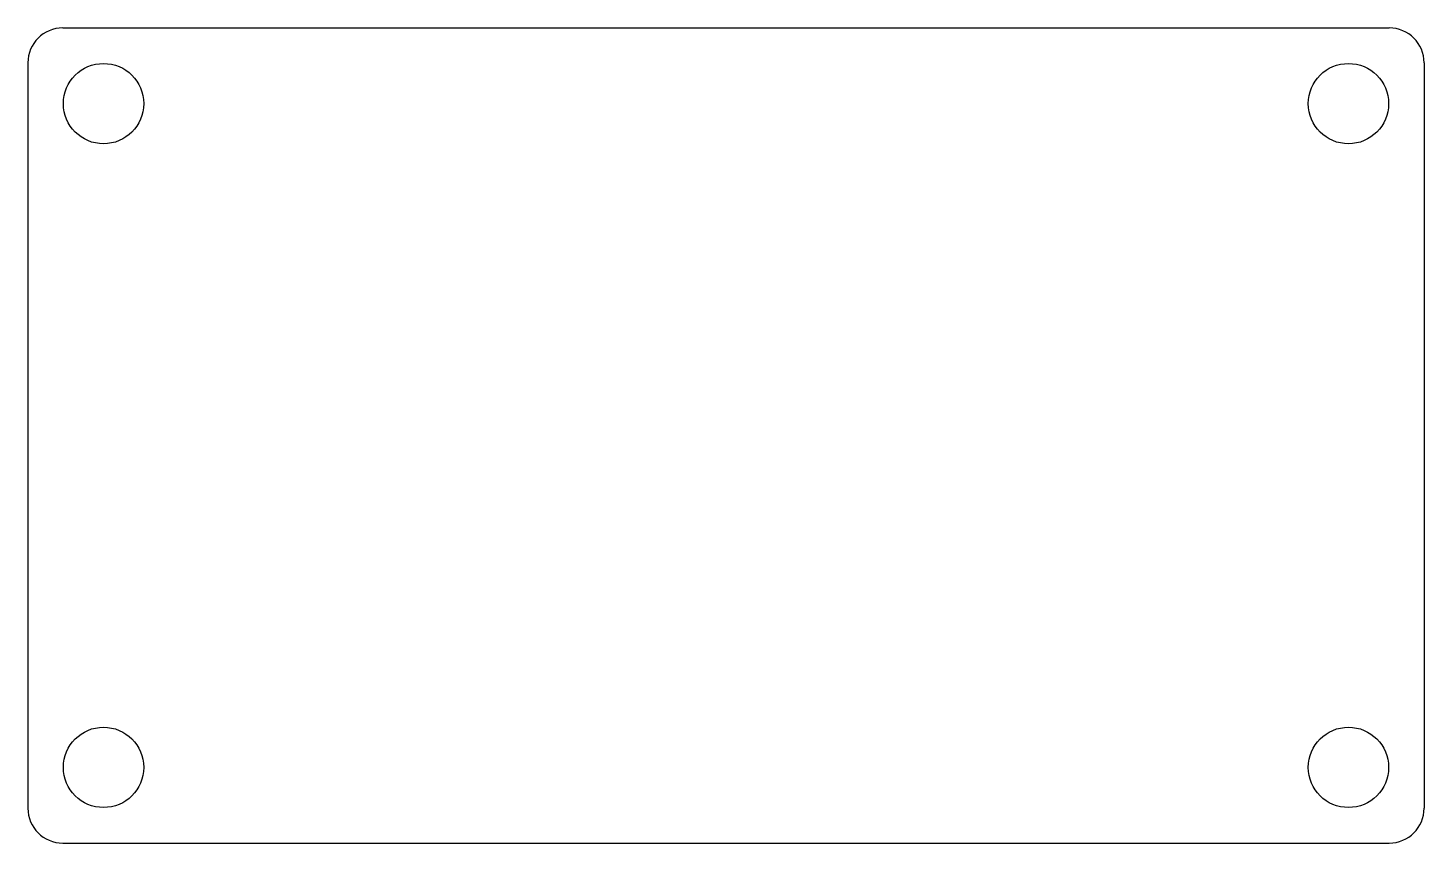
# Model space of a CAD drawing. Extents: x -60 to 60, y -35 to 35.
import ezdxf

# ---------------------------------------------------------------- set-up
doc = ezdxf.new("R2010")
doc.units = 0
doc.header["$MEASUREMENT"] = 0
doc.layers.add('VISIBLE', color=7, linetype='CONTINUOUS')

msp = doc.modelspace()

# ---------------------------------------------------------------- linework, layer by layer
at = {"layer": 'VISIBLE'}
for p, q in [((-57, 35), (57, 35)), ((-60, 32), (-60, -32)), ((60, 32), (60, -32)), ((-57, -35), (57, -35))]:
    msp.add_line(p, q, dxfattribs=at)
for centre in [(-53.5, 28.5), (53.5, 28.5), (-53.5, -28.5), (53.5, -28.5)]:
    msp.add_circle(centre, 3.45, dxfattribs=at)
for centre, start, end in [((-57, 32), 90, 180), ((57, 32), 0, 90), ((-57, -32), 180, 270), ((57, -32), 270, 0)]:
    msp.add_arc(centre, 3, start, end, dxfattribs=at)

doc.saveas('drawing.dxf')
